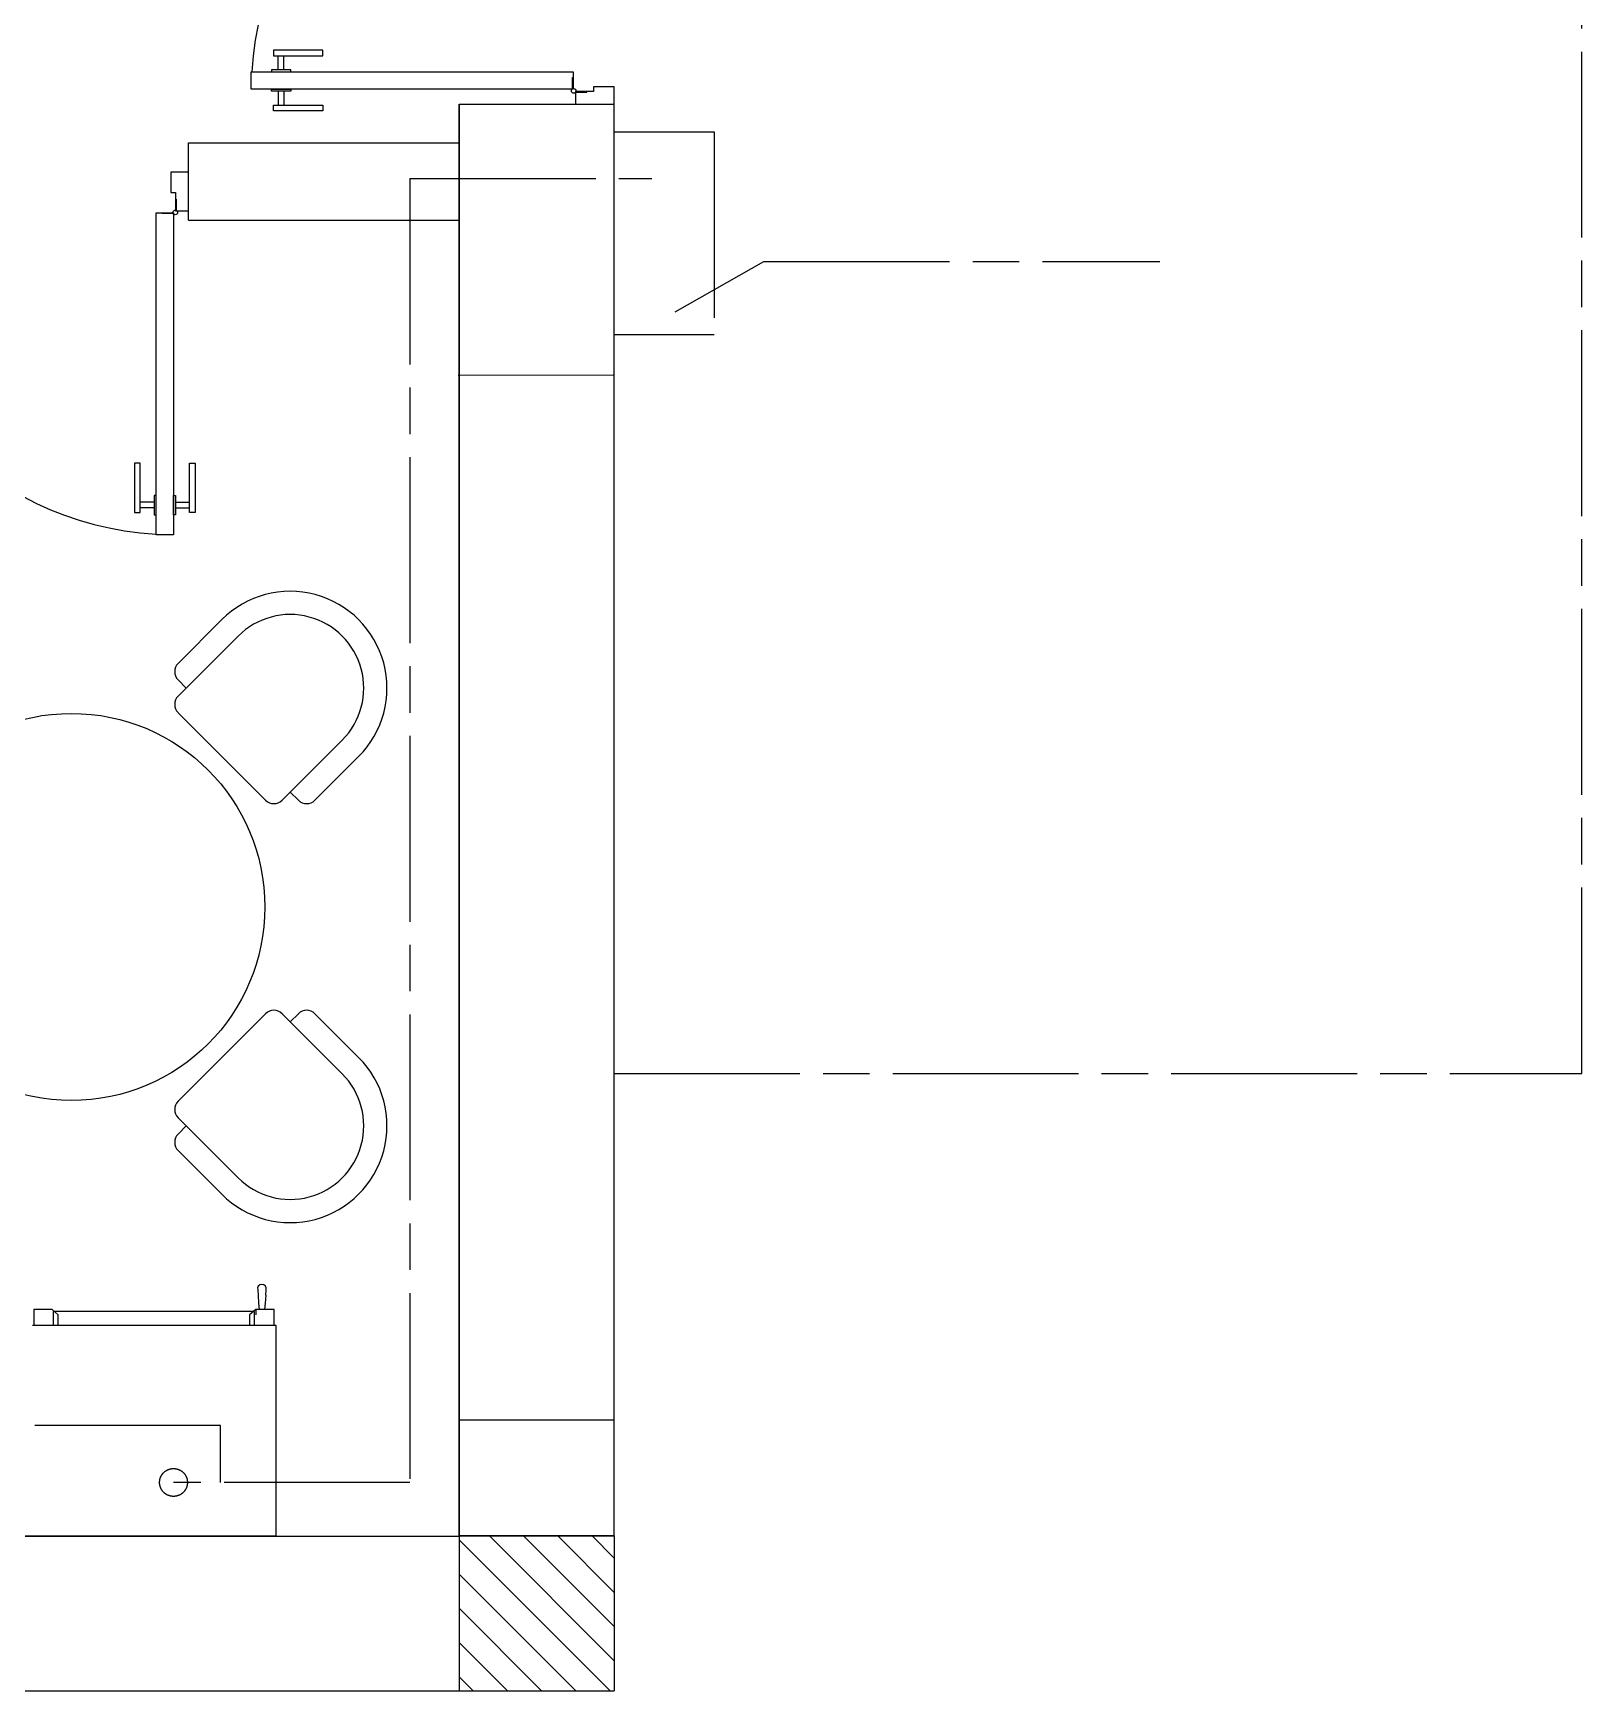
# Model space of a CAD drawing. Header units: inches. Extents: x 20 to 12921, y 15 to 10415.
# Drawn here: x 8919 to 12921, y 15 to 4298 of the extents above; entities that cross this region are included whole.
import ezdxf

# ---------------------------------------------------------------- set-up
doc = ezdxf.new("R2010")
doc.units = ezdxf.units.IN
doc.header["$MEASUREMENT"] = 0
doc.linetypes.add('ACAD_ISO08W100', pattern=[36, 24, -3, 6, -3])
doc.layers.add('freecads.com', color=7, linetype='Continuous')
doc.layers.add('mebel', color=21, linetype='Continuous')

# ---------------------------------------------------------------- blocks, each defined once
blk = doc.blocks.new('columnn')
h = blk.add_hatch()
h.set_pattern_fill('ANSI31', color=256, scale=500)
h.set_pattern_definition([(45, (-20875.046, -16891.983), (-44.19417, 44.19417), [])])
h.paths.add_polyline_path([(0, 200), (-200, 200), (-200, 0), (0, 0)])
h.paths.add_polyline_path([(200, 200), (0, 200), (0, 0), (200, 0)])
h.paths.add_polyline_path([(0, 0), (-200, 0), (-200, -200), (0, -200)])
h.paths.add_polyline_path([(200, 0), (0, 0), (0, -200), (200, -200)])
for p, q in [((-200, 200), (-200, -200)), ((-200, 200), (200, 200)), ((200, -200), (200, 200)), ((200, -200), (-200, -200))]:
    blk.add_line(p, q)
blk = doc.blocks.new('m_131')
for p, q in [((-585.6, 4721.4), (-585.6, 4689.8)), ((-544.4, 4721.4), (-585.6, 4721.4)), ((-544.4, 4726.4), (-544.4, 4725.8)), ((-148.3, 4726.4), (-544.4, 4726.4)), ((-544.4, 4725.8), (-544.4, 4097.4)), ((-544.4, 4725.8), (-0.1, 4725.8)), ((-0.1, 4725.8), (-0.1, 0)), ((-648.9, 4695.3), (-650.1, 4689.8)), ((-650.1, 4689.8), (-648.9, 4684.3)), ((-645.7, 4699.4), (-648.9, 4695.3)), ((-648.9, 4684.3), (-645.7, 4680.3)), ((-641.3, 4700.9), (-645.7, 4699.4)), ((-645.7, 4680.3), (-641.3, 4678.8)), ((-636.4, 4700.6), (-641.3, 4700.9)), ((-641.3, 4678.8), (-636.4, 4679.1)), ((-622.6, 4699.7), (-636.4, 4700.6)), ((-636.4, 4679.1), (-622.6, 4680)), ((-622.6, 4699.7), (-601.8, 4698.2)), ((-622.6, 4680), (-601.8, 4681.4)), ((-601.8, 4698.2), (-585.6, 4696.8)), ((-601.8, 4681.4), (-585.6, 4682.8)), ((-585.6, 4689.8), (-585.6, 4674)), ((-585.6, 4674), (-571.8, 4658.3)), ((-585.6, 4674), (-571.8, 4674)), ((-580.6, 4670.9), (-580.6, 4150.7)), ((-544.4, 4670.9), (-580.6, 4670.9)), ((-571.8, 4658.3), (-544.4, 4658.3)), ((-571.8, 4163.3), (-585.6, 4147.5)), ((-544.4, 4163.3), (-571.8, 4163.3)), ((-585.6, 4147.5), (-585.6, 4100.2)), ((-580.6, 4150.7), (-544.4, 4150.7)), ((-585.6, 4100.2), (-544.4, 4100.2))]:
    blk.add_line(p, q)

msp = doc.modelspace()

# ---------------------------------------------------------------- linework, layer by layer
at = {"color": 7, "linetype": 'ACAD_ISO08W100', "ltscale": 20}
for p, q in [((12920.8, 1610.2), (12920.8, 8155.2)), ((10577.3, 3577.7), (10806.8, 3707.7)), ((10806.8, 3707.7), (11830.3, 3707.7)), ((10017.2, 3414.7), (10417.8, 3415)), ((10419.8, 1610.2), (12920.8, 1610.2)), ((10019.5, 714.7), (10420.1, 715)), ((10019.8, 414.7), (10420.4, 415))]:
    msp.add_line(p, q, dxfattribs=at)
for p, q in [((10019.8, 4114.7), (10019.8, 14.7)), ((10019.8, 4114.7), (10419.8, 4114.7)), ((10019.8, 414.7), (10019.8, 4114.7)), ((10419.8, 414.7), (10419.8, 4114.7)), ((9319.8, 4014.7), (10019.8, 4014.7)), ((9319.8, 4014.7), (10019.8, 4014.7)), ((9319.8, 3814.7), (9319.8, 4014.7)), ((9319.8, 3814.7), (10019.8, 3814.7)), ((419.8, 414.7), (10019.8, 414.7)), ((419.8, 14.7), (10019.8, 14.7))]:
    msp.add_line(p, q)
at = {"color": 4, "linetype": 'ACAD_ISO08W100', "ltscale": 20}
for p, q in [((9892.3, 3922.2), (9892.3, 553.2)), ((9892.3, 3922.2), (10517.8, 3922.2)), ((9402.8, 700.7), (8167.8, 700.7)), ((9402.8, 553.2), (9402.8, 700.7)), ((9892.3, 553.2), (9281.3, 553.2))]:
    msp.add_line(p, q, dxfattribs=at)
at = {"color": 7, "linetype": 'ACAD_ISO08W100', "ltscale": 20}
msp.add_lwpolyline([(10419.8, 4042.7), (10678.8, 4042.7), (10678.8, 3518.2), (10419.8, 3518.2)], close=True, dxfattribs=at)
at = {"color": 4, "linetype": 'ACAD_ISO08W100', "ltscale": 20}
msp.add_circle((9281.3, 553.2), 36, dxfattribs=at)
at = {"layer": 'freecads.com'}
for p, q in [((9539.8, 4254.1), (9539.8, 4239.1)), ((9667.3, 4254.1), (9539.8, 4254.1)), ((9667.3, 4239.1), (9667.3, 4254.1)), ((9482.1, 4153.1), (9482.1, 4198.1)), ((9482.1, 4198.1), (10314.4, 4198.1)), ((9534.3, 4203.1), (9534.3, 4198.1)), ((9584.3, 4203.1), (9534.3, 4203.1)), ((9534.3, 4198.1), (9584.3, 4198.1)), ((9539.8, 4239.1), (9667.3, 4239.1)), ((9551.8, 4203.1), (9551.8, 4239.1)), ((9566.8, 4203.1), (9566.8, 4239.1)), ((9584.3, 4198.1), (9584.3, 4203.1)), ((10314.4, 4198.1), (10314.4, 4153.1)), ((10312.4, 4183.1), (10314.4, 4183.1)), ((10312.4, 4153.1), (10312.4, 4183.1)), ((10314.4, 4183.1), (10314.4, 4153.1)), ((10366.8, 4159.7), (10366.8, 4147.7)), ((10419.8, 4159.7), (10366.8, 4159.7)), ((10419.8, 4114.7), (10419.8, 4159.7)), ((10419.8, 4114.7), (10419.8, 4159.7)), ((10314.4, 4153.1), (9482.1, 4153.1)), ((9534.3, 4148.1), (9534.3, 4153.1)), ((9534.3, 4153.1), (9584.3, 4153.1)), ((9584.3, 4148.1), (9534.3, 4148.1)), ((9539.8, 4097.1), (9539.8, 4112.1)), ((9539.8, 4112.1), (9667.3, 4112.1)), ((9551.8, 4148.1), (9551.8, 4112.1)), ((9566.8, 4148.1), (9566.8, 4112.1)), ((9584.3, 4153.1), (9584.3, 4148.1)), ((9667.3, 4112.1), (9667.3, 4097.1)), ((10314.4, 4153.1), (10312.4, 4153.1)), ((10366.8, 4147.7), (10319.8, 4147.7)), ((10319.8, 4147.7), (10319.8, 4114.7)), ((10319.8, 4147.7), (10319.8, 4145.7)), ((10349.8, 4147.7), (10319.8, 4147.7)), ((10319.8, 4145.7), (10349.8, 4145.7)), ((10349.8, 4145.7), (10349.8, 4147.7)), ((9667.3, 4097.1), (9539.8, 4097.1)), ((9319.8, 3939.2), (9274.8, 3939.2)), ((9274.8, 3939.2), (9274.8, 3886.2)), ((9319.8, 3839.2), (9319.8, 3939.2)), ((9274.8, 3886.2), (9286.8, 3886.2)), ((9286.8, 3886.2), (9286.8, 3839.2)), ((9286.8, 3869.2), (9286.8, 3839.2)), ((9288.8, 3839.2), (9288.8, 3869.2)), ((9236.4, 3001.5), (9236.4, 3833.8)), ((9236.4, 3833.8), (9281.4, 3833.8)), ((9251.4, 3831.8), (9251.4, 3833.8)), ((9251.4, 3833.8), (9281.4, 3833.8)), ((9281.4, 3831.8), (9251.4, 3831.8)), ((9281.4, 3833.8), (9281.4, 3001.5)), ((9281.4, 3833.8), (9281.4, 3831.8)), ((9286.8, 3839.2), (9319.8, 3839.2)), ((9286.8, 3839.2), (9288.8, 3839.2)), ((9195.4, 3186.8), (9180.4, 3186.8)), ((9180.4, 3186.8), (9180.4, 3059.3)), ((9195.4, 3059.3), (9195.4, 3186.8)), ((9322.4, 3059.3), (9322.4, 3186.8)), ((9322.4, 3186.8), (9337.4, 3186.8)), ((9337.4, 3186.8), (9337.4, 3059.3)), ((9231.4, 3086.3), (9195.4, 3086.3)), ((9236.4, 3103.8), (9231.4, 3103.8)), ((9231.4, 3103.8), (9231.4, 3053.8)), ((9236.4, 3053.8), (9236.4, 3103.8)), ((9281.4, 3053.8), (9281.4, 3103.8)), ((9281.4, 3103.8), (9286.4, 3103.8)), ((9286.4, 3103.8), (9286.4, 3053.8)), ((9286.4, 3086.3), (9322.4, 3086.3)), ((9180.4, 3059.3), (9195.4, 3059.3)), ((9231.4, 3071.3), (9195.4, 3071.3)), ((9231.4, 3053.8), (9236.4, 3053.8)), ((9286.4, 3053.8), (9281.4, 3053.8)), ((9286.4, 3071.3), (9322.4, 3071.3)), ((9337.4, 3059.3), (9322.4, 3059.3)), ((9281.4, 3001.5), (9236.4, 3001.5)), ((9406.2, 2782.7), (9293.1, 2669.5)), ((9448.6, 2740.2), (9293.1, 2584.7)), ((9314.3, 2605.9), (9293.1, 2627.1)), ((9519.3, 2316), (9293.1, 2542.2)), ((9717.3, 2471.5), (9561.8, 2316)), ((9759.7, 2429.1), (9646.6, 2316)), ((9604.2, 2316), (9583, 2337.2)), ((9519.3, 1764.4), (9293.1, 1538.2)), ((9717.3, 1608.9), (9561.8, 1764.4)), ((9604.2, 1764.4), (9583, 1743.2)), ((9759.7, 1651.3), (9646.6, 1764.4)), ((9448.6, 1340.2), (9293.1, 1495.7)), ((9314.3, 1474.5), (9293.1, 1453.3)), ((9406.2, 1297.7), (9293.1, 1410.9))]:
    msp.add_line(p, q, dxfattribs=at)
for centre, radius in [((10315.4, 4148.7), 6), ((9285.8, 3834.8), 6), ((9017.3, 2040.2), 500.1)]:
    msp.add_circle(centre, radius, dxfattribs=at)
for centre, radius, start, end in [((10315.4, 4148.7), 833, 89.7006, 176.6034), ((9285.8, 3834.8), 833, 179.7006, 266.6034), ((9583, 2605.9), 250, 314.9998, 135.0003), ((9583, 2605.9), 190, 314.9997, 135.0003), ((9314.3, 2648.3), 30, 135, 225), ((9314.3, 2563.5), 30, 134.9999, 225.0001), ((9540.5, 2337.2), 30, 225, 315.0002), ((9625.4, 2337.2), 30, 225.0001, 314.9999), ((9540.5, 1743.2), 30, 44.9998, 135), ((9625.4, 1743.2), 30, 45.0001, 134.9999), ((9583, 1474.5), 250, 224.9997, 45.0002), ((9583, 1474.5), 190, 224.9997, 45.0003), ((9314.3, 1516.9), 30, 134.9999, 225.0001), ((9314.3, 1432.1), 30, 135, 225)]:
    msp.add_arc(centre, radius, start, end, dxfattribs=at)

# ---------------------------------------------------------------- block references
at = {"rotation": 90}
msp.add_blockref('columnn', (10220.4, 215), dxfattribs=at)
at = {"layer": 'mebel', "color": 7, "linetype": 'Continuous', "rotation": 269.9999999999996}
msp.add_blockref('m_131', (4819.8, 414.7), dxfattribs=at)

doc.saveas('drawing.dxf')
